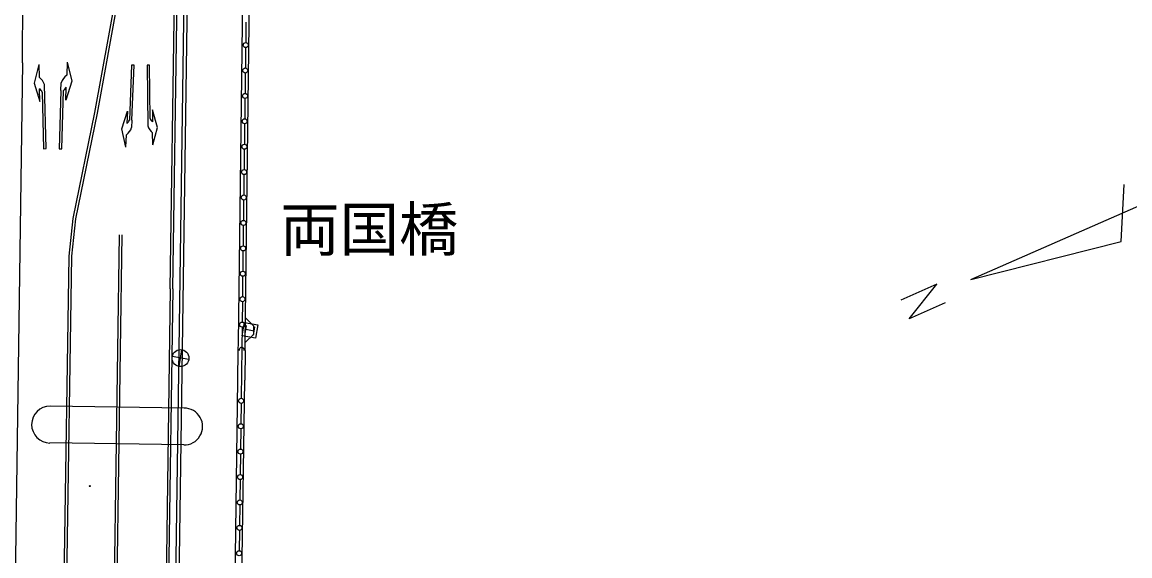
# Model space of a CAD drawing. Units: millimetres, scale not verified. Extents: x 40000 to 680000, y 20000 to 380000.
# Drawn here: x 186474 to 251690, y 306809 to 338205 of the extents above; entities that cross this region are included whole.
import ezdxf
from ezdxf.enums import TextEntityAlignment as Align

# ---------------------------------------------------------------- set-up
doc = ezdxf.new("R2010")
doc.units = ezdxf.units.MM
doc.header["$LTSCALE"] = 1000
for name, color, linetype, lineweight in [('M-BGD', 7, 'Continuous', 25), ('M-BMK-SRVR', 3, 'Continuous', 25), ('M-STR-STR1', 1, 'Continuous', 25)]:
    doc.layers.add(name, color=color, linetype=linetype, lineweight=lineweight)
doc.styles.add('ＭＳ ゴシック', font='')
doc.styles.get('ＭＳ ゴシック').set_extended_font_data('MS Gothic')

msp = doc.modelspace()

# ---------------------------------------------------------------- linework, layer by layer
at = {"layer": 'M-BGD'}
for p, q in [((186494, 335809), (186611, 356144)), ((195193, 322518), (195695, 356144)), ((195343, 322516), (195845, 356144)), ((195652, 314857), (196255, 356144)), ((195852, 314854), (196455, 356144)), ((190754, 332886), (192378, 341829)), ((190902, 332857), (192525, 341802)), ((199651, 338205), (199636, 337009)), ((199632, 336710), (199616, 335514)), ((186494, 335809), (186041, 303390)), ((187460, 335717), (187191, 334618)), ((187460, 335717), (187479, 334973)), ((189121, 335859), (189096, 335092)), ((189121, 335859), (189392, 334725)), ((192922, 335674), (192792, 332440)), ((193066, 335668), (192922, 335674)), ((193066, 335668), (192922, 335674)), ((192936, 332434), (193066, 335668)), ((193973, 335681), (193832, 335680)), ((193832, 335680), (193871, 332106)), ((194007, 332531), (193973, 335681)), ((199612, 335214), (199597, 334019)), ((187191, 334618), (187518, 333535)), ((188760, 334182), (188775, 334642)), ((189392, 334725), (189049, 333609)), ((187518, 333535), (187498, 334279)), ((187652, 334085), (187741, 330763)), ((187890, 330767), (187789, 334535)), ((188760, 334182), (188651, 330755)), ((188804, 330750), (188913, 334177)), ((189049, 333609), (189073, 334376)), ((199593, 333719), (199577, 332524)), ((189481, 326651), (190754, 332886)), ((189629, 326628), (190902, 332857)), ((192336, 331926), (192668, 332977)), ((192668, 332977), (192639, 332252)), ((194436, 332018), (194143, 333050)), ((194143, 333050), (194151, 332344)), ((192936, 332434), (192919, 331999)), ((194165, 330981), (194436, 332018)), ((199573, 332224), (199558, 331029)), ((192583, 330853), (192336, 331926)), ((192583, 330853), (192612, 331577)), ((194165, 330981), (194158, 331686)), ((187741, 330763), (187890, 330767)), ((188651, 330755), (188804, 330750)), ((188651, 330755), (188804, 330750)), ((199554, 330729), (199539, 329534)), ((199535, 329234), (199519, 328039)), ((199515, 327739), (199500, 326544)), ((189240, 324447), (189481, 326651)), ((189390, 324438), (189629, 326628)), ((199496, 326244), (199480, 325049)), ((191783, 296462), (192210, 325699)), ((191933, 296460), (192360, 325697)), ((188822, 296399), (189240, 324447)), ((188972, 296397), (189390, 324438)), ((199476, 324749), (199461, 323554)), ((199457, 323254), (199442, 322059)), ((195193, 322518), (194909, 302933)), ((195343, 322516), (195059, 302930)), ((199438, 321759), (199422, 320564)), ((199418, 320264), (199403, 319069)), ((199429, 319750), (199568, 320538)), ((199568, 320538), (200356, 320399)), ((199603, 319872), (199689, 320365)), ((200106, 320324), (199625, 320819)), ((200095, 319785), (200182, 320278)), ((200106, 319842), (200106, 320324)), ((200356, 320399), (200217, 319612)), ((200217, 319612), (199429, 319750)), ((200106, 319842), (199607, 319355)), ((200138, 320031), (199646, 320118)), ((195713, 317956), (195885, 318935)), ((199403, 319069), (199364, 316079)), ((196289, 318359), (195309, 318532)), ((199390, 318093), (199388, 317945)), ((199360, 315779), (199344, 314584)), ((196008, 315499), (188122, 315621)), ((195473, 302453), (195652, 314857)), ((195673, 302456), (195852, 314854)), ((199341, 314284), (199325, 313089)), ((195988, 313333), (188110, 313448)), ((199321, 312789), (199306, 311594)), ((199302, 311294), (199286, 310099)), ((199282, 309799), (199267, 308604)), ((199263, 308304), (199247, 307109))]:
    msp.add_line(p, q, dxfattribs=at)
for centre, radius in [((199634, 336859), 149), ((199614, 335364), 149), ((199595, 333869), 149), ((199575, 332374), 149), ((199556, 330879), 149), ((199537, 329384), 149), ((199517, 327889), 149), ((199498, 326394), 149), ((199478, 324899), 149), ((199459, 323404), 149), ((199440, 321909), 149), ((199420, 320414), 149), ((195799, 318445), 498), ((199362, 315929), 149), ((199343, 314434), 149), ((199323, 312939), 149), ((199304, 311444), 149), ((190459, 310910), 30), ((199284, 309949), 149), ((199265, 308454), 149), ((199246, 306959), 149)]:
    msp.add_circle(centre, radius, dxfattribs=at)
for centre, radius, start, end in [((186854, 334203), 992, 19.53391, 50.91199), ((189737, 334295), 1023, 128.79395, 160.17206), ((187199, 333883), 496, 23.92529, 52.88031), ((189380, 333967), 512, 126.82568, 155.7807), ((192013, 332335), 966, 308.3212, 339.69928), ((192353, 332642), 483, 306.35291, 335.30792), ((194762, 332407), 940, 198.62885, 230.00696), ((194440, 332715), 470, 203.0202, 231.97522), ((199401, 318919), 149, 349.89853, 190.10147), ((188120, 314534), 1087, 89.89508, 269.50531), ((196015, 314416), 1083, 268.53125, 90.41104)]:
    msp.add_arc(centre, radius, start, end, dxfattribs=at)
at = {"layer": 'M-BMK-SRVR'}
for p, q in [((242336, 323071), (276682, 338124)), ((251181, 325310), (251351, 328660)), ((242336, 323071), (251181, 325310)), ((240335, 322791), (238211, 321847)), ((238691, 320759), (240335, 322791)), ((240811, 321688), (238691, 320759))]:
    msp.add_line(p, q, dxfattribs=at)
at = {"layer": 'M-STR-STR1'}
for p, q in [((199207, 319360), (199488, 341846)), ((199607, 319355), (199887, 341841)), ((199201, 318893), (199207, 319360)), ((199601, 318893), (199607, 319355)), ((199176, 317145), (199201, 318893)), ((199601, 318893), (199576, 317145)), ((198968, 302442), (199176, 317145)), ((199368, 302461), (199576, 317145))]:
    msp.add_line(p, q, dxfattribs=at)

# ---------------------------------------------------------------- texts
at = {"layer": 'M-BGD', "style": 'ＭＳ ゴシック'}
msp.add_text('両国橋', height=2566, dxfattribs=at).set_placement((201663, 323974), align=Align.BOTTOM_LEFT)

doc.saveas('drawing.dxf')
